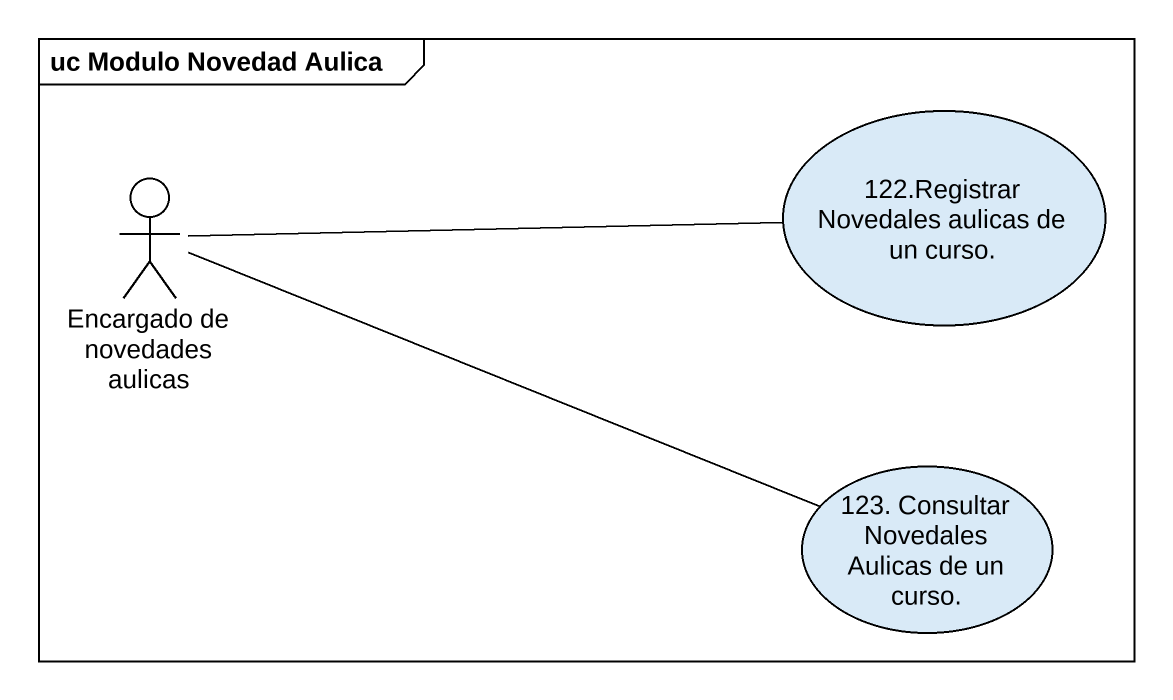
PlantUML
@startuml
mainframe uc Modulo Novedad Aulica
usecase "122.Registrar Novedales aulicas de un curso." as u122_Registrar_Novedales
actor "Encargado de novedades aulicas" as Encargado_de_novedades
usecase "123. Consultar Novedales Aulicas de un curso." as u123_Consultar_Novedales
Encargado_de_novedades -right- u122_Registrar_Novedales
Encargado_de_novedades -right- u123_Consultar_Novedales
@enduml
